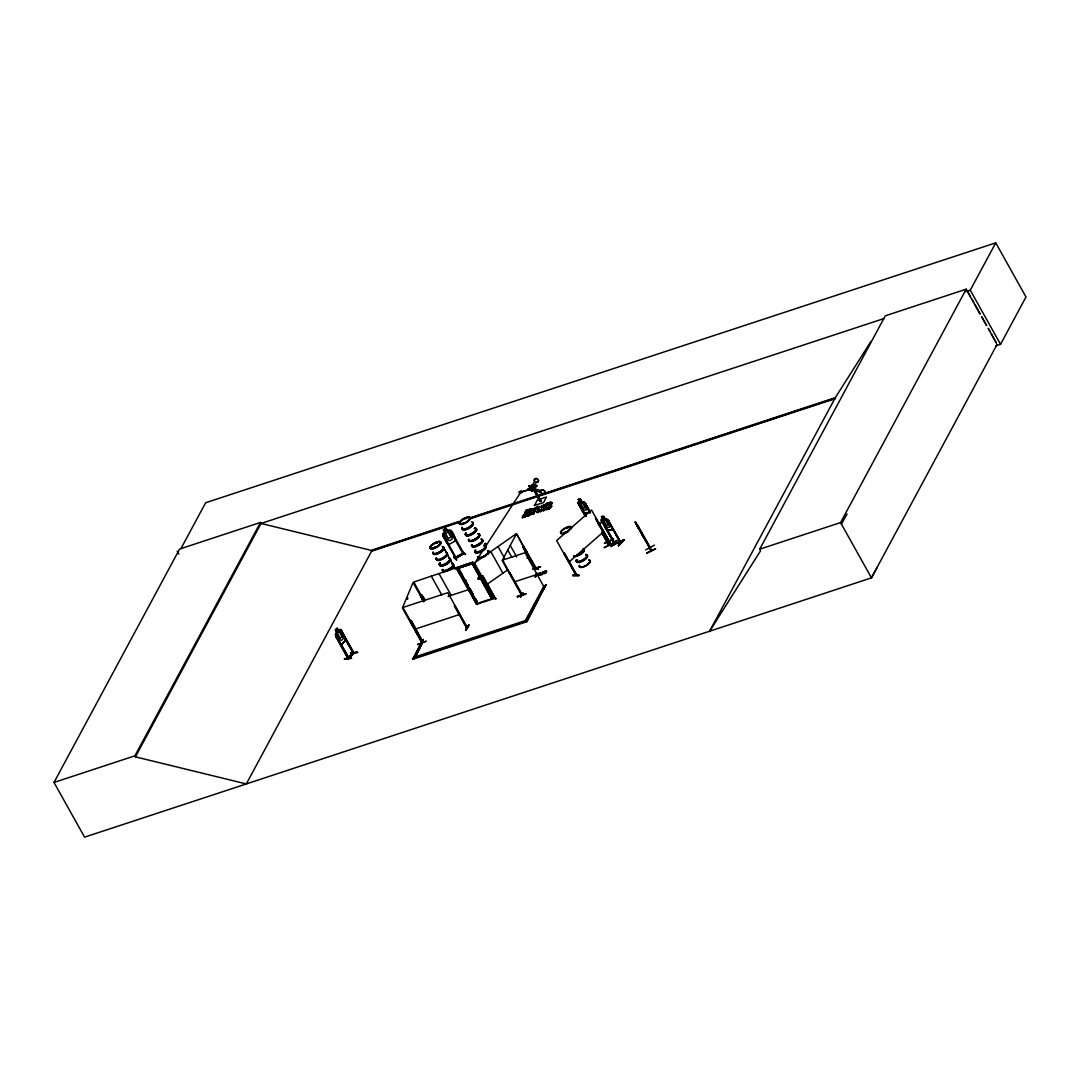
<?xml version="1.0" encoding="UTF-8"?>
<svg xmlns="http://www.w3.org/2000/svg" width="1080" height="1080" viewBox="0 0 1080 1080"><rect width="100%" height="100%" fill="white"/><g stroke="black" fill="none" stroke-linecap="round" stroke-linejoin="round"><path stroke-width="1.5" d="M604.598 543.362L613.44 539.339M609.282 545.279C608.067 542.97 608.796 546.601 608.89 541.337M608.58 541.485L608.877 544.401M608.85 545.144L601.628 532.508M613.427 543.389C601.722 548.519 600.264 549.801 613.238 542.997M417.609 644.395L426.303 641.183L417.569 644.652M546.048 504.725L544.104 506.628L545.225 504.455L546.048 504.725L543.618 507.155L543.375 505.44L541.471 507.857L543.375 505.44M543.618 507.155L543.618 505.899M543.848 506.183C542.714 503.307 541.323 509.909 543.861 504.9M544.104 506.628L544.118 505.359M649.931 547.857L650.957 550.813M635.688 523.22L635.364 522.005L651.375 550.598M478.183 578.245L478.953 579.082M478.967 578.853L478.332 577.962M478.589 578.502L478.724 577.8M478.818 579.258L479.385 578.151M423.212 641.993C423.576 640.683 419.675 642.465 422.685 641.399M352.877 653.049L347.99 657.747L348.273 658.665L335.367 635.297L336.731 632.475M338.688 630.747L340.132 630.693L342.913 635.675L343.156 638.739L341.388 640.481L339.242 639.293L335.246 629.802L337.216 627.926L338.688 630.747L339.93 629.384L341.132 629.667L345.951 640.116L341.496 644.504L339.417 642.357L335.435 633.744M517.361 596.903C534.614 591.597 521.289 594.257 517.374 596.957M520.304 493.088C519.507 495.423 518.13 489.753 519.98 491.886M541.215 507.411L542.025 505.507L542.038 507.303M541.471 507.857L541.431 505.71M532.102 489.767L532.386 488.255L540.986 490.563A2.214 1.809 28.3 0 1 544.307 490.86A2.214 1.809 28.3 0 1 543.875 493.655A2.214 1.809 28.3 0 1 540.769 492.318L532.102 489.767L540.769 491.927M650.444 547.898L638.213 525.96M651.47 550.881L650.12 547.398M541.782 506.858L542.025 505.507M579.717 502.106L578.232 502.227L577.989 503.321L585.374 516.429M578.083 503.348L578.313 502.308M601.506 516.577L603.761 516.321L601.438 516.632L605.205 525.366L607.527 527.378L609.633 527.135L609.566 524.88L606.798 519.899C604.22 519.588 602.586 513.054 605.164 519.143L608.04 519.669L621.04 542.957L614.237 543.726L601.209 520.506L601.452 519.413L603.113 519.318L601.628 516.659M601.304 520.533L601.452 519.413M521.856 594.824L521.451 594.446M521.154 594.54L521.586 594.311M535.761 568.944L536.328 568.471M446.62 542.457L448.956 544.604L455.517 540.688C454.1 533.101 450.468 524.88 442.949 533.804L442.598 535.288L455.666 558.562L463.982 553.567L463.415 552.69L462.51 553.244L462.956 554.04L463.388 552.906M442.976 533.831L442.625 535.316L446.702 542.389L448.983 544.469M608.418 544.388L614.493 544.469M609.282 541.823L603.248 531.9M407.484 599.373L407.876 598.023M547.601 508.046L548.221 507.344L546.52 508.288M433.742 547.682L433.634 548.384L434.471 547.965M433.985 547.614L434.862 547.317L434.214 547.87M434.363 548.249L434.943 547.493L434.174 547.493M437.549 542.687L436.793 543.213L437.13 542.43M463.631 522.734L463.01 523.165M463.59 522.882L463.739 522.747M465.791 518.441L466.101 517.981M466.358 517.968L465.899 518.711L466.749 518.184M564.908 533.034L564.084 533.048L565.569 532.224M564.476 532.683L564.206 532.697M564.894 532.683L565.38 532.71M564.651 532.305L565.677 532.332M567.23 528.147L567.837 527.742M614.493 542.862L613.71 542.97L614.682 542.633M615.047 543.456L606.974 529.024M620.393 543.051L608.445 521.181L621.243 542.754L614.156 543.767L613.724 542.943M534.87 481.37L534.6 481.288A2.214 1.809 28.3 0 1 535.491 478.656A2.214 1.809 28.3 0 1 538.421 480.33A2.214 1.809 28.3 0 1 536.598 482.247L536.517 482.396A2.214 1.809 28.3 0 0 538.421 480.33A2.214 1.809 28.3 0 0 535.558 478.507A2.214 1.809 28.3 0 0 534.681 481.154L531.09 487.782L529.281 485.527L532.373 491.063L534.033 487.067L536.531 485.379L531.792 491.252L534.6 486.014L536.841 485.946L531.792 491.252L528.701 485.73L530.793 487.269M608.85 545.211L602.438 533.601M609.242 545.292L601.938 532.008M527.823 555.714L535.046 569.038L535.91 568.418M409.928 620.703L421.97 642.425M423.36 601.668L420.417 595.674L423.833 601.128M526.527 514.539C530.402 514.985 523.53 516.415 528.269 514.08C523.894 515.389 531.117 511.758 528.039 515.363L528.296 515.822C531.185 510.989 522.045 517.401 527.729 515.997M344.534 658.557C365.661 656.924 329.913 660.245 351.5 658.382M546.413 508.221L543.591 510.786L543.159 508.761L544.104 510.246L548.87 507.114L546.305 508.707L548.343 508.288L548.424 509.099L546.102 509.774L546.912 508.248M548.37 508.275C545.211 511.299 545.184 506.642 548.937 508.235C542.336 510.745 552.366 508.829 549.815 506.574L550.463 507.127L550.368 506.385M539.447 510.8C545.373 510.273 540.81 507.803 537.462 511.988C540.108 513.121 535.288 510.381 539.906 510.449M549.032 508.059L547.209 508.046M352.728 652.806C356.778 650.673 348.759 658.773 348.435 658.543M525.123 515.93L522.464 517.739L523.692 514.512C525.663 514.161 522.693 517.05 524.259 514.337M551.583 503.604L548.924 505.413L547.628 504.671M544.685 572.522L545.738 573.089L544.28 573.723L545.657 570.74M573.021 575.451L579.137 575.492L572.873 575.046M578.853 575.127L573.035 575.343M484.313 546.305L486 543.632L484.785 546.143M484.704 546.102L485.973 543.632M528.147 489.051L530.307 488.228L530.928 489.605L532.346 489.577L528.917 490.145L528.147 489.051L530.307 488.228M528.457 489.74L521.384 491.927L528.606 489.875M421.929 594.905C419.931 594.688 425.412 598.063 425.048 600.48M423.265 639.522L422.28 642.33L410.265 620.636M411.035 620.393L423.023 642.263L411.035 620.393L410.171 620.811M423.306 639.468L420.62 644.517M423.441 639.873L420.795 644.868M454.41 606.123L455.18 605.867L454.41 606.123L466.493 627.98L467.276 627.669L447.822 592.704L402.908 607.487L422.469 642.249M466.02 627.413L466.627 626.994M467.357 627.48L466.344 627.98L466.115 626.967M465.75 629.627L469.098 624.915L466.088 629.991M465.993 629.951L468.733 624.983L465.993 630.086M510.057 573.075L509.517 573.615L510.057 573.075L522.396 594.945M521.626 595.283L502.16 560.466L516.564 533.709L535.788 568.971L523.922 546.871L536.369 568.445M535.653 568.107L535.126 568.971L527.688 555.66M521.991 595.12L502.605 560.101L525.069 552.717L544.428 587.709M533.331 569.376L540.554 566.73L533.331 569.214M544.077 586.724L544.212 587.588M542.984 589.68L545.657 584.672M542.93 589.653L546.075 584.995M543.186 590.099L546.035 584.969M246.443 783.904L84.578 837.149L54 782.447L179.604 549.058L260.483 522.45L261.05 523.463L371.925 550.557L460.067 521.559M180.968 548.586L205.646 502.754L995.747 242.851L1026 296.987L1000.539 344.318L995.733 345.897M54 782.447L134.879 755.838L260.483 522.45M877.041 567.675L871.466 577.854L246.321 783.945L135.446 756.851L261.05 523.463L884.291 318.452M246.321 783.945L372.222 550.004L458.757 521.546M456.206 567.851L472.784 562.221L493.047 598.887L476.577 604.301L456.206 567.851L477.306 604.409M525.312 620.636L543.308 587.196L544.941 586.656L526.797 621.743L412.87 659.219L421.497 641.831L423.131 641.29L415.26 657.288M412.87 659.219L421.875 642.506M423.131 641.29L414.531 658.679M424.183 600.899L413.815 581.999L472.784 562.221M530.726 489.119L529.862 489.281A1.931 1.579 28.3 0 1 531.603 486.959A1.931 1.579 28.3 0 1 533.156 489.686A1.931 1.579 28.3 0 1 529.929 489.146M531.387 487.877L530.28 488.727L531.09 489.78M532.697 485.636L530.415 487.013L532.697 485.636L533.777 487.553M533.371 484.38L531.09 485.757L533.371 484.38L534.452 486.297M524.624 512.879L526.041 510.219C532.845 507.114 523.787 516.375 525.893 512.447C529.173 510.192 528.12 510.773 526.73 510.786L526.311 511.556M522.207 517.28L523.571 515.619C526.257 513.567 523.463 517.307 525.082 516.875L525.865 515.187L523.976 515.781M522.464 517.739L524.515 514.782M524.867 513.324L526.473 510.327L527.89 509.963L527.458 510.57M476.577 604.301L456.651 567.769M525.623 512.825L527.769 511.515L525.623 512.825L527.513 511.056L526.149 511.853M524.515 517.063L525.609 514.728L523.719 515.336M528.188 511.69L530.24 508.748L529.011 511.961L528.188 511.69L529.011 511.961M528.444 512.149L530.24 508.748M528.296 514.957L526.5 516.038L528.039 514.512M528.188 514.242L525.893 516.348L527.85 515.794M540.986 490.563L541.134 490.361A2.214 1.809 28.3 0 1 544.388 490.725A2.214 1.809 28.3 0 1 543.956 493.52A2.214 1.809 28.3 0 1 540.851 492.183M528.444 514.688L526.811 514.985M530.307 513.23L531.913 513L529.079 515.565L530.456 512.933M529.079 515.565L531.657 512.555M534.479 505.575L537.341 500.026L546.467 497.016L543.605 502.565L534.425 505.454M535.437 508.91L533.696 509.436L536.22 507.506L533.115 509.787L535.477 508.896L536.531 509.49C538.029 505.4 538.353 507.924 539.379 506.385M537.557 507.668L538.745 508.761L537.017 508.005L533.993 509.963L536.22 507.506M533.29 514.175L535.1 510.773L533.561 513.688L532.062 514.202L534.168 512.541L531.981 513.81L532.143 512.933L533.925 512.096M533.156 513.513L531.198 514.039L535.1 510.773M535.869 507.87C530.105 509.558 536.571 512.825 537.219 506.452L537.773 506.264M535.977 509.666L538.029 506.723M539.649 510.003L536.544 512.285L538.907 511.394M539.5 510.489C535.451 510.881 537.773 514.755 538.866 511.407M547.196 504.036L546.629 503.442L547.115 504.374L545.481 506.547L546.305 504.104L548.6 502.875L548.546 503.901L548.033 503.064M547.277 503.226L547.83 504.36L546.629 503.442M545.481 506.547L546.885 503.888M547.574 503.915L546.912 505.373L548.424 504.779M548.6 502.875C545.819 506.574 548.707 506.439 548.384 504.185L549.572 503.564L548.289 503.456M548.384 504.185L549.315 503.105M550.274 503.739C552.123 500.216 550.152 507.735 552.082 502.511C549.72 502.389 551.192 503.591 550.152 502.187L548.667 504.968L549.477 505.224M548.924 505.413L550.719 502.011M548.991 509.004L551.57 505.994L549.558 508.829M550.976 504.738L552.326 502.862L550.436 503.456M527.094 558.293L528.66 555.363M534.83 576.396L536.247 573.75C541.445 572.13 535.707 575.221 535.667 576.653L534.83 576.396L535.667 576.653M535.073 576.855L536.679 573.858L538.002 573.561L536.112 574.925L537.098 575.127L538.312 574.074L514.715 581.756M536.355 575.37L536.936 574.317M541.728 574.668C543.821 570.848 545.535 571.685 542.282 574.479L541.471 574.209L543.105 572.036M544.631 571.765L543.969 573.224L545.481 572.63M544.779 571.495L544.374 572.454L545.09 570.915M545.346 571.374L546.629 571.414L544.806 573.345L545.738 573.089M545.454 572.036L546.386 570.969M526.473 619.852L543.686 587.871L545.319 587.331M544.941 586.656L526.797 621.743M709.412 631.611L835.312 397.67L871.007 341.321M709.709 631.071L760.577 550.773L759.699 549.194L885.303 315.806L966.182 289.197L979.992 313.929M759.699 549.194L840.577 522.585L966.182 289.197M965.493 291.735L970.272 290.169L995.747 242.851M997.07 344.466L871.466 577.854L840.577 522.585M475.646 598.739L477.86 603.572L458.46 567.972M458.217 568.418L472.433 563.436L474.066 566.365M486.338 588.33L491.832 599.022L472.23 563.774M841.455 524.164L847.03 513.972M536.315 482.193L532.535 488.606L528.701 485.73L530.914 487.107M576.545 574.047C574.25 575.937 578.691 574.331 575.667 574.547M610.848 544.063L610.578 545.427L598.333 523.706L598.928 523.192L611.226 544.901C609.579 546.453 610.173 542.7 611.091 544.779M610.47 545.306L611.321 544.806M579.839 502.187L579.204 503.199L581.985 508.181L584.307 510.179L586.413 509.949L586.359 507.681L583.578 502.713L581.945 501.957L580.487 499.19L578.286 499.379L579.839 502.187L578.408 499.46M473.715 564.692L519.817 493.695M495.68 598.253C496.503 600.035 493.695 595.836 491.562 596.714M462.78 553.244L454.95 557.739L455.936 557.348M455.152 557.793L455.49 558.468M456.3 558.158L455.693 557.28L462.713 553.567M535.518 567.769L534.614 568.202L535.586 567.743M567.351 527.661L567.567 527.539M567.958 527.607L567.216 528.026L567.958 527.513M532.373 491.063L536.531 485.379M453.938 556.862L456.624 559.926L453.749 557.537M477.995 578.678L478.481 577.773L479.304 578.205M353.632 652.199L353.417 653.589L341.145 631.894L353.579 653.468M353.983 653.076L341.01 629.775M546.966 508.491L545.576 507.964L543.848 509.787M543.362 506.709L545.792 504.265M576.761 574.817L576.139 575.343M576.869 574.938L564.583 553.217L564.003 553.743L564.583 553.217M611.199 544.901L591.57 510.03L556.645 540.581L576.032 575.451M543.335 510.341L546.169 507.776M580.487 499.19L582.039 501.795L584.82 502.47L590.49 512.77M578.232 502.227L583.43 501.687L584.753 502.538L588.668 509.693M589.869 512.851L585.225 503.982L587.642 508.315M585.657 504.117L589.883 511.137M581.985 510.462L584.159 513.027L589.518 512.365L588.816 509.639L589.464 512.433L584.226 512.879L582.106 510.381M598.469 524.975L601.047 522.734L598.86 525.056M598.482 525.096L600.52 522.41M602.33 521.87L614.561 543.456M606.717 518.819L601.479 519.561M609.066 521.114L608.256 521.384M612.684 529.632L607.379 530.132L605.205 527.648L607.379 530.226L612.684 529.632L607.918 519.777M611.105 546.52L616.788 540.351L611.091 546.467M611.388 546.413L617.031 540.797M620.163 542.282L614.615 543.078M624.294 539.973C622.877 538.07 617.301 545.819 618.745 545.657M623.74 539.595L618.435 545.63M618.368 545.697L623.903 539.906M624.294 539.96L618.745 545.63M477.738 603.774L458.028 568.337L472.271 563.652L492.062 599.076M335.583 633.798L339.957 629.505M353.835 652.982L348.044 658.625L336.002 636.971L336.528 636.444L348.935 658.058L348.476 657.234L347.841 657.869M341.145 631.894L341.901 631.368L341.375 631.881M336.757 636.431L336.002 636.971M341.429 644.517L345.951 640.116L344.979 636.876M350.608 653.265L357.615 652.361L350.892 652.901M353.106 653.036L348.368 657.477M540.27 510.557C538.151 514.674 546.224 507.533 540.527 510.341M466.803 626.913L466.061 627.156M599.13 523.192L598.333 523.706M579.137 575.492L572.778 575.721M610.902 544.901L614.547 544.509M568.755 562.235L603.666 531.684M353.727 653.062L341.672 631.382M336.528 636.444L348.921 658.031M494.249 596.498L493.385 597.065L493.952 597.78M466.546 627.75L466.195 626.913M467.154 627.723L455.085 606.042M576.41 575.343L564.206 553.743M537.152 508.343L539.622 506.831M494.681 597.281L482.639 575.735L481.937 576.234M494.127 596.538L493.385 597.065L494.168 597.848L494.748 597.389L482.639 575.735M536.044 568.931L516.375 533.655L474.431 563.018L493.952 597.956L494.6 597.335M538.029 569.227L533.682 567.216L537.854 568.769M533.885 487.958L533.115 488.498L540.432 501.579L541.202 501.039L533.493 487.796M533.534 489.794L540.027 501.417L541.202 501.039M486.54 584.685L507.708 569.849M620.028 542.052L620.406 542.241M610.862 525.514L620.676 542.768M530.55 513.675L531.913 513M550.206 506.682L551.57 505.994M550.463 507.127L551.826 506.452M542.943 572.332L544.658 572.062M543.2 572.792L544.563 572.103M533.399 513.972L531.441 514.485L532.98 512.649M565.245 532.832L564.287 533.196M443.367 530.01L446.189 528.363L447.633 531.171L449.523 531.239L452.304 536.207L452.101 539.177L449.496 540.729L446.904 539.433L444.123 534.452L445.027 532.737L443.367 530.01L446.148 528.512M444.137 536.382L443.367 536.841L444.218 536.476L456.327 558.131M450.94 532.332L451.791 531.968L450.94 532.332L463.239 554.054M463.212 551.907L462.483 551.745L465.601 554.567L462.74 552.042M455.476 558.495L463.901 553.473M527.85 511.124L528.836 510.206L527.472 510.287M620.609 542.174L614.804 542.889M620.933 542.984L619.92 542.295M534.614 487.188L536.841 485.946M463.347 552.717L463.941 553.621L450.9 530.375M635.648 523.165L637.862 527.324M636.755 524.731L650.133 548.114M641.007 531.671L643.477 537.246L642.033 535.032M645.719 549.882L654.453 545.117M646.691 552.96L655.682 548.707L646.893 553.338M533.48 485.42L532.697 485.46M595.364 517.86L609.242 541.499M601.263 528.633L599.792 525.582M463.523 523.53L462.753 523.611M533.277 512.514L534.074 511.812M486.041 543.672L485.663 543.726M466.074 580.392L465.224 580.811L465.993 580.568M533.129 568.904L540.418 567.027M533.169 568.917L540.202 566.582M530.928 489.605L528.849 490.293L528.215 488.916M469.976 517.86L535.667 496.247M538.88 495.194L835.312 397.67M469.679 518.4L835.015 398.223M371.358 551.273L461.012 521.788M469.017 519.156L835.637 398.561M530.496 509.193L529.686 508.923M550.976 502.457L550.152 502.187M547.115 504.374L546.305 504.104M548.546 503.901L549.572 503.564M538.488 508.315L538.002 509.004M545.238 506.088L546.048 506.358M550.733 504.279L551.543 504.549M535.343 511.218L534.533 510.948M543.591 510.786L543.767 508.558M550.625 506.831L549.815 506.574M524.273 516.605L525.082 516.875M528.836 515.106L529.645 515.376M448.079 596.376L469.314 589.383M536.504 574.209L538.947 573.75L536.193 575.667M545.602 571.752L546.629 571.414M541.471 574.209L542.282 574.479M415.017 629.14L459.918 614.371M414.68 657.032L526.946 620.096L527.324 620.77L412.493 658.543M460.013 567.473L470.88 563.936M478.913 579.245L477.954 578.84M479.655 602.626L492.075 598.577M649.917 546.817L650.498 547.844M434.093 547.884L433.769 548.411M533.696 567.202L538.015 569.066M650.633 550.327L649.809 547.56M578.354 499.527L580.46 499.284M585.036 504.185L585.846 503.915M357.615 652.361L350.393 652.793M609.687 544.617L614.196 544.82M576.653 574.263L576.963 574.83M614.561 542.646L614.925 543.645L602.748 522.005M447.512 554.526L443.502 547.371L455.625 569.268M491.724 597.078L495.815 598.631M491.697 597.173L495.936 598.698M491.4 597.375L495.49 599.009M537.813 508.113L538.745 508.761M339.485 642.357L341.496 644.369M454.964 537.435L455.517 540.688M454.113 557.24L456.624 559.926M637.038 524.596L636.498 523.976L637.416 526.621M529.281 485.527L530.753 487.796M640.629 532.292L641.642 533.871L639.913 530.159M635.904 523.395L635.364 522.005M970.272 290.169L1000.539 344.318M967.154 290.588L970.407 296.393M972.027 299.295L973.647 302.197M975.267 305.1L980.14 313.808M981.761 316.71L986.621 325.418M989.874 331.223L988.24 328.32L996.26 343.008M991.494 334.125L996.354 342.832M981.626 316.832L986.499 325.566M635.269 522.058L640.454 531.738M651.145 551.111L637.322 525.744M595.796 518.441L601.641 529.011M595.809 519.156L597.2 521.64M582.147 508.937L586.183 516.159M585.995 516.362L579.11 504.684L585.562 516.226M532.967 485.15L534.033 487.067M534.303 489.254L540.797 500.877M533.304 513.243L533.858 513.986M529.902 513.121L530.402 513.958M542.538 572.225L543.051 573.075M523.165 547.371L525.488 551.543M523.017 547.317L525.352 551.489M543.308 587.196L543.686 587.871M510.26 545.427L516.712 556.97M507.789 550.017L511.812 557.24M525.879 593.798L517.266 596.268M498.015 546.52L504.468 558.063M490.806 551.556L502.902 573.224M472.662 562.437L493.047 598.887M476.523 570.753L479.79 576.612M482.247 581L484.704 585.401M460.917 572.373L462.55 575.303M465.007 579.69L468.288 585.549M469.921 588.479L473.189 594.338M469.989 588.992L471.542 591.773M475.43 598.725L476.982 601.506M439.061 573.696L451.17 595.35M431.339 576.234L441.828 595.013M421.835 595.08L424.953 600.642M423.657 601.56L413.06 582.525L402.394 607.973L421.862 642.789L421.349 641.979M177.228 551.205L178.848 554.108M134.879 755.838L135.446 756.851M636.134 523.706L636.538 524.543M523.058 592.542L520.547 597.415M544.01 509.018L544.104 510.246M475.362 528.903A6.197 2.187 -29.2 0 1 472.446 534.33A6.197 2.187 -29.2 0 1 466.02 534.208M474.107 528.62A6.291 2.214 -29.2 0 1 476.024 530.955A6.291 2.214 -29.2 0 1 468.923 535.437A6.291 2.214 -29.2 0 1 465.75 533.885M478.17 533.925A6.197 2.187 -29.2 0 1 475.254 539.339A6.197 2.187 -29.2 0 1 468.828 539.217M477.94 533.588A6.156 2.174 -29.2 0 1 475.74 538.569A6.156 2.174 -29.2 0 1 468.41 539.609M478.049 533.709A6.21 2.187 -29.2 0 1 475.835 538.718A6.21 2.187 -29.2 0 1 468.45 539.77M472.716 522.68A6.291 2.214 -29.2 0 1 468.207 528.417A6.291 2.214 -29.2 0 1 462.416 527.904M474.795 527.904A6.197 2.187 -29.2 0 1 471.879 533.317A6.197 2.187 -29.2 0 1 465.467 533.21M472.838 523.071A6.197 2.187 -29.2 0 1 468.396 528.727A6.197 2.187 -29.2 0 1 462.686 528.228M475.052 528.201A6.291 2.214 -29.2 0 1 475.011 531.576A6.291 2.214 -29.2 0 1 467.478 535.396A6.291 2.214 -29.2 0 1 466.209 532.697M472.541 522.369A6.291 2.214 -29.2 0 1 468.032 528.106A6.291 2.214 -29.2 0 1 462.24 527.594M471.461 521.924A6.197 2.187 -29.2 0 1 468.545 527.351A6.197 2.187 -29.2 0 1 462.119 527.229M485.703 546.075A6.197 2.187 -29.2 0 1 481.248 551.745A6.197 2.187 -29.2 0 1 475.538 551.232M484.745 545.535A6.291 2.214 -29.2 0 1 484.704 548.91A6.291 2.214 -29.2 0 1 477.171 552.744A6.291 2.214 -29.2 0 1 475.902 550.031M479.25 534.614A6.156 2.174 -29.2 0 1 474.836 540.243A6.156 2.174 -29.2 0 1 469.166 539.744M487.58 550.733A6.21 2.187 -29.2 0 1 487.202 554.391M486.014 555.309A6.21 2.187 -29.2 0 1 477.968 556.808M487.688 550.949A6.197 2.187 -29.2 0 1 487.31 554.594M486.122 555.525A6.197 2.187 -29.2 0 1 478.089 557.01M479.129 534.289A6.21 2.187 -29.2 0 1 474.66 539.96A6.21 2.187 -29.2 0 1 468.95 539.46M482.233 539.703A6.291 2.214 -29.2 0 1 477.725 545.454A6.291 2.214 -29.2 0 1 471.933 544.941M484.326 544.941A6.197 2.187 -29.2 0 1 481.41 550.355A6.197 2.187 -29.2 0 1 474.984 550.233M482.355 540.095A6.197 2.187 -29.2 0 1 477.913 545.764A6.197 2.187 -29.2 0 1 472.203 545.265M484.569 545.238A6.291 2.214 -29.2 0 1 481.613 550.733A6.291 2.214 -29.2 0 1 475.106 550.611M481.235 539.258A6.291 2.214 -29.2 0 1 478.278 544.752A6.291 2.214 -29.2 0 1 471.771 544.631M480.978 538.961A6.197 2.187 -29.2 0 1 478.751 543.969A6.197 2.187 -29.2 0 1 471.38 545.009M446.985 553.554A6.197 2.187 -29.2 0 1 442.53 559.211A6.197 2.187 -29.2 0 1 436.82 558.711M446.85 553.163A6.291 2.214 -29.2 0 1 442.341 558.9A6.291 2.214 -29.2 0 1 436.55 558.387M440.249 562.869A6.197 2.187 -29.2 0 0 441.504 565.529A6.197 2.187 -29.2 0 0 448.943 561.776A6.197 2.187 -29.2 0 0 448.97 558.455A6.197 2.187 -29.2 0 1 448.929 561.762A6.197 2.187 -29.2 0 1 441.504 565.529A6.197 2.187 -29.2 0 1 440.249 562.883M448.74 558.104A6.156 2.174 -29.2 0 1 445.838 563.49A6.156 2.174 -29.2 0 1 439.466 563.369M448.848 558.198A6.21 2.187 -29.2 0 1 445.932 563.639A6.21 2.187 -29.2 0 1 439.493 563.517M443.515 547.182A6.291 2.214 -29.2 0 1 439.007 552.919A6.291 2.214 -29.2 0 1 433.215 552.42M446.418 552.555A6.197 2.187 -29.2 0 1 441.963 558.212A6.197 2.187 -29.2 0 1 436.266 557.712M443.637 547.574A6.197 2.187 -29.2 0 1 439.195 553.244A6.197 2.187 -29.2 0 1 433.485 552.744M446.688 552.852A6.291 2.214 -29.2 0 1 442.166 558.59A6.291 2.214 -29.2 0 1 436.388 558.077M442.517 546.737A6.291 2.214 -29.2 0 1 439.56 552.231A6.291 2.214 -29.2 0 1 433.04 552.11M442.26 546.44A6.197 2.187 -29.2 0 1 440.033 551.435A6.197 2.187 -29.2 0 1 432.662 552.488M452.196 564.071A6.291 2.214 -29.2 0 1 449.24 569.565A6.291 2.214 -29.2 0 1 442.733 569.444M453.155 564.611A6.197 2.187 -29.2 0 1 448.713 570.267A6.197 2.187 -29.2 0 1 443.002 569.768M452.034 563.76A6.291 2.214 -29.2 0 1 449.78 568.836A6.291 2.214 -29.2 0 1 442.3 569.903M451.777 563.463A6.197 2.187 -29.2 0 1 449.55 568.471A6.197 2.187 -29.2 0 1 442.179 569.524M568.701 531.414A6.156 2.174 -29.2 0 1 560.831 533.466A6.156 2.174 -29.2 0 1 566.46 527.877A6.156 2.174 -29.2 0 1 571.414 528.714M586.211 555.363A6.197 2.187 -29.2 0 1 586.17 558.698A6.197 2.187 -29.2 0 1 578.745 562.477A6.197 2.187 -29.2 0 1 577.49 559.805M586.076 554.971A6.291 2.214 -29.2 0 1 583.119 560.466A6.291 2.214 -29.2 0 1 576.612 560.345M588.789 560.061A6.156 2.174 -29.2 0 1 585.9 565.448A6.156 2.174 -29.2 0 1 579.514 565.326M588.897 560.156A6.21 2.187 -29.2 0 1 585.981 565.582A6.21 2.187 -29.2 0 1 579.542 565.475M589.019 560.385A6.197 2.187 -29.2 0 1 586.791 565.394A6.197 2.187 -29.2 0 1 579.42 566.433M585.657 554.364A6.197 2.187 -29.2 0 1 582.741 559.791A6.197 2.187 -29.2 0 1 576.315 559.669M585.9 554.661A6.291 2.214 -29.2 0 1 582.944 560.156A6.291 2.214 -29.2 0 1 576.437 560.034M583.7 549.531A6.197 2.187 -29.2 0 1 581.31 553.959A6.197 2.187 -29.2 0 1 573.885 556.403M583.565 549.139A6.291 2.214 -29.2 0 1 581.148 553.621A6.291 2.214 -29.2 0 1 573.615 556.106M583.389 548.829A6.291 2.214 -29.2 0 1 582.687 551.907A6.291 2.214 -29.2 0 1 576.72 555.485M575.397 555.836A6.291 2.214 -29.2 0 1 574.277 555.93M583.133 548.532A6.197 2.187 -29.2 0 1 582.431 551.57A6.197 2.187 -29.2 0 1 576.545 555.093M613.44 539.19L604.382 543.159L613.481 539.231M520.884 491.103C521.181 495.382 523.341 490.523 520.884 491.103M529.781 510.543C533.331 511.933 533.183 505.967 529.781 510.543M530.024 511.002C533.601 512.379 533.507 506.358 530.024 511.002M538.353 574.614C541.917 575.991 541.823 569.97 538.353 574.614M538.61 575.06C542.174 576.437 542.079 570.415 538.61 575.06M530.456 510.138C531.576 511.947 533.237 506.952 530.456 510.138M530.712 510.584C531.832 512.393 533.426 507.452 530.712 510.584M540.027 510.611C541.148 512.419 542.74 507.465 540.027 510.611M540.284 511.056C541.418 512.851 543.024 507.924 540.284 511.056M539.028 574.196C540.162 576.005 541.742 571.063 539.028 574.196M539.285 574.655C540.418 576.45 542.025 571.523 539.285 574.655M485.339 543.375L484.083 545.846L485.393 543.389M337.136 628.844L335.988 629.964L336.488 630.842L337.622 629.721L337.136 628.844M339.188 631.638L337.419 633.38L340.187 638.348L341.969 636.606L339.188 631.638M445.932 529.24L444.258 530.24L444.744 531.117L446.418 530.118L445.932 529.24M448.132 532.062L445.527 533.615L448.308 538.596L450.913 537.043L448.132 532.062M637.47 526.487L638.037 527.877L637.47 526.487M580.325 499.77L578.975 499.932L580.824 500.661L580.325 499.77M582.444 502.835L580.338 503.077L583.119 508.046L585.225 507.816L582.444 502.835M603.545 516.969L602.195 517.118L604.044 517.86L603.545 516.969M605.664 520.034L603.558 520.277L606.339 525.245L608.445 525.001L605.664 520.034M461.606 523.976A6.197 2.187 -29.2 0 0 470.097 518.036A6.197 2.187 -29.2 0 0 462.065 519.52A6.197 2.187 -29.2 0 0 461.606 523.976M461.889 524.448A6.156 2.174 -29.2 0 0 470.34 518.535A6.156 2.174 -29.2 0 0 462.348 520.02A6.156 2.174 -29.2 0 0 461.889 524.448M461.7 524.178A6.21 2.187 -29.2 0 0 470.219 518.225A6.21 2.187 -29.2 0 0 462.173 519.71A6.21 2.187 -29.2 0 0 461.7 524.178M485.257 555.593A6.156 2.174 -29.2 0 0 487.458 550.625A6.17 2.174 -29.2 0 1 485.257 555.593A6.156 2.174 -29.2 0 1 477.927 556.645A6.17 2.174 -29.2 0 0 485.257 555.593M432.392 548.451A6.183 2.174 -29.2 0 0 440.87 542.511A6.183 2.174 -29.2 0 0 432.851 543.996A6.183 2.174 -29.2 0 0 432.392 548.451A6.17 2.174 -29.2 0 0 440.87 542.538A6.17 2.174 -29.2 0 0 432.864 544.01A6.17 2.174 -29.2 0 0 432.405 548.451M432.689 548.951A6.156 2.174 -29.2 0 0 441.139 543.038A6.156 2.174 -29.2 0 0 433.148 544.523A6.156 2.174 -29.2 0 0 432.689 548.951M445.635 564.759A6.156 2.174 -29.2 0 0 450.05 559.13A6.17 2.174 -29.2 0 1 445.635 564.773A6.17 2.174 -29.2 0 1 439.952 564.273A6.156 2.174 -29.2 0 0 445.635 564.759M529.74 489.497A1.931 1.579 28.3 0 0 532.967 490.037A1.931 1.579 28.3 0 0 531.414 487.31A1.931 1.579 28.3 0 0 529.74 489.497M562.923 533.385A6.197 2.187 -29.2 0 0 571.414 527.432A6.197 2.187 -29.2 0 0 563.382 528.917A6.197 2.187 -29.2 0 0 562.923 533.385"/></g></svg>
